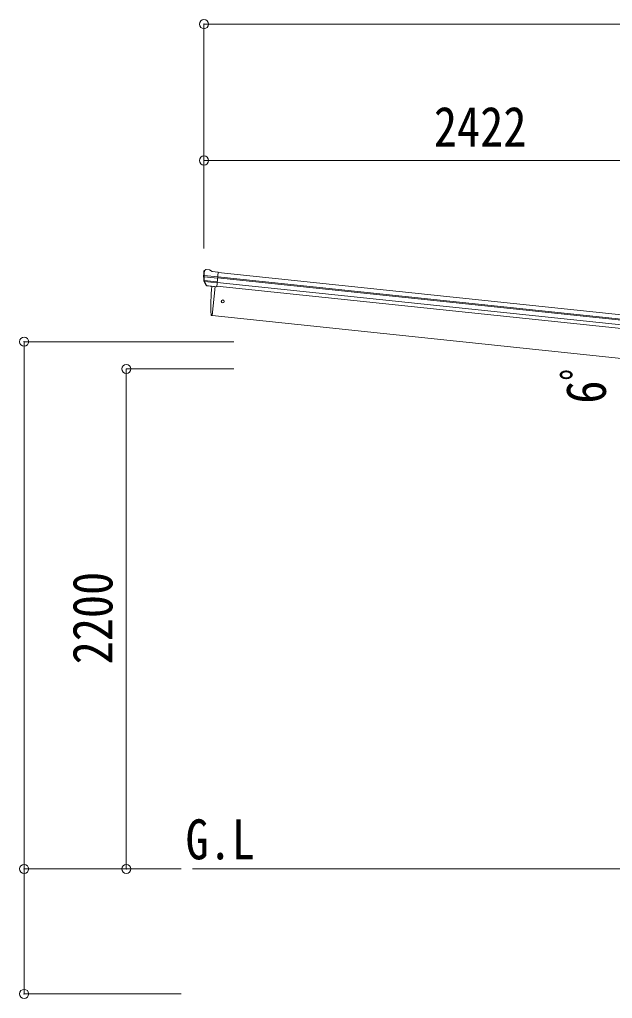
# Model space of a CAD drawing. Units: millimetres at full size, sheet at 1:40. Extents: x -11243 to 11243, y -7760 to 7760.
# Drawn here: x -7344 to -4737, y -4759 to -452 of the extents above; entities that cross this region are included whole.
import ezdxf
from ezdxf.enums import TextEntityAlignment as Align

# ---------------------------------------------------------------- set-up
doc = ezdxf.new("R2010")
doc.units = ezdxf.units.MM
doc.header["$LTSCALE"] = 40
doc.header["$PDMODE"] = 32
doc.header["$PDSIZE"] = 40
for name, color, linetype, lineweight in [('0-0_0', 7, 'Continuous', 9), ('0-3_ELV2', 4, 'Continuous', 9), ('0-6_OTH_LINE', 6, 'Continuous', 9)]:
    doc.layers.add(name, color=color, linetype=linetype, lineweight=lineweight)
doc.layers.add('0-7_SHAPE', color=7, linetype='Continuous')
doc.styles.add('ＭＳ ゴシック', font='')
doc.styles.get('ＭＳ ゴシック').set_extended_font_data('MS Gothic')

msp = doc.modelspace()

# ---------------------------------------------------------------- linework, layer by layer
at = {"layer": '0-0_0'}
msp.add_line((-4266.78, -4189.43), (-6583.32, -4189.43), dxfattribs=at)
at = {"layer": '0-3_ELV2'}
for p, q in [((-6533.46, -1561.15), (-6533.15, -1559.3)), ((-6532.77, -1583.88), (-6473.17, -1590.15)), ((-6472.55, -1584.29), (-6532.29, -1578.01)), ((-6526.89, -1553.26), (-6532.07, -1557.45)), ((-6526.89, -1553.26), (-6526.89, -1553.26)), ((-6509.74, -1553.59), (-6523.23, -1552.18)), ((-6496.91, -1560.97), (-6508.52, -1554)), ((-6496.91, -1560.97), (-6470.39, -1563.76)), ((-6477.18, -1628.31), (-6470.39, -1563.76)), ((-4174.11, -1830.45), (-6473.03, -1588.82)), ((-4173.67, -1826.27), (-6472.59, -1584.65)), ((-4171.68, -1807.38), (-6470.6, -1565.75)), ((-6523.04, -1622.3), (-6533.16, -1604.04)), ((-6531.93, -1600.64), (-6474.9, -1606.63)), ((-6521.98, -1621.87), (-6531.43, -1603.57)), ((-6530.54, -1605.3), (-6475.37, -1611.1)), ((-6512.98, -1624.55), (-6520.67, -1623.74)), ((-6520.53, -1623.53), (-6477.15, -1628.09)), ((-6512.73, -1624.67), (-6512.98, -1624.55)), ((-6487.4, -1627.33), (-6512.73, -1624.67)), ((-6484.06, -1627.59), (-6497.45, -1754.98)), ((-6487.12, -1627.27), (-6487.4, -1627.33)), ((-6477.18, -1628.31), (-6487.12, -1627.27)), ((-6476.87, -1625.42), (-4177.95, -1867.05)), ((-4176.19, -1850.31), (-6475.11, -1608.68)), ((-6497.45, -1754.98), (-6499.5, -1754.69)), ((-6497.45, -1754.98), (-4266.78, -1989.43))]:
    msp.add_line(p, q, dxfattribs=at)
msp.add_circle((-6450.65, -1692.43), 6.5, dxfattribs=at)
for centre, radius, start, end in [((-6332.57, -1582.27), 202, 174, 185.86084), ((-6535.56, -1583.66), 2.74, 355.56588, 0.97849), ((-6532.95, -1585.22), 1.35, 82.08073, 84.8395), ((-6332.57, -1582.27), 200.2, 180.46117, 185.79991), ((-6577.56, -1575.9), 45.32, 354.35482, 357.32878), ((-6339.91, -1582.8), 192.44, 173.42422, 178.5729), ((-6523.75, -1557.15), 5, 84.04426, 128.95574), ((-6510.06, -1556.58), 3, 59.02369, 83.97631), ((-6530.53, -1602.59), 3, 185.86084, 209), ((-6528.76, -1602.2), 3, 185.79991, 207.30889), ((-6520.42, -1620.85), 2.99, 208.99261, 254.7283), ((-5601.86, -1714.77), 900.99, 174.3567, 182.3586), ((-6499.08, -1751.72), 3, 182.36081, 262)]:
    msp.add_arc(centre, radius, start, end, dxfattribs=at)
for centre, major_axis, ratio, start_param, end_param in [((-6530.19, -1559.79), (2.34, 1.9), 0.995767, 1.5707963, 2.2972137), ((-6334.88, -1604.21), (20.92, 199.05), 0.994373, 1.5554317, 1.5718064), ((-6525.81, -1556.24), (-5.88, -1.31), 0.24881, 5.8190815, 5.8226003), ((-6531.2, -1560.76), (0.87, 5.91), 0.020485, 4.7140547, 5.6117533), ((-6522.65, -1620.3), (-1.08, 3.13), 0.040856, 4.1415604, 4.1696818), ((-6520.22, -1620.55), (0.11, 3), 0.642905, 2.0792573, 3.037247), ((-6520.28, -1620.65), (-3.53, -2.11), 0.650902, 0.9542299, 1.0270405), ((-6520.35, -1620.75), (-1.66, -2.51), 0.997631, 0.3902369, 0.4789948)]:
    msp.add_ellipse(centre, major_axis=major_axis, ratio=ratio, start_param=start_param, end_param=end_param, dxfattribs=at)
at = {"layer": '0-6_OTH_LINE'}
for p, q in [((-6533.29, -472.38), (-6533.29, -1459.56)), ((-1673.27, -472.38), (-6533.29, -472.38)), ((-4111.28, -1072.38), (-6533.29, -1072.38)), ((-7323.71, -4189.43), (-7323.71, -1869.95)), ((-7323.71, -1869.95), (-6401.96, -1869.95)), ((-6874.71, -4189.43), (-6874.71, -1989.43)), ((-6874.71, -1989.43), (-6401.96, -1989.43)), ((-7323.71, -4189.43), (-6633.32, -4189.43)), ((-7323.71, -4739.43), (-7323.71, -4189.43)), ((-6874.71, -4189.43), (-6633.32, -4189.43)), ((-7323.71, -4739.43), (-6633.32, -4739.43))]:
    msp.add_line(p, q, dxfattribs=at)
for p in [(-6533.29, -472.38), (-6533.29, -1072.38), (-7323.71, -1869.95), (-6874.71, -1989.43), (-7323.71, -4189.43), (-6874.71, -4189.43), (-7323.71, -4739.43)]:
    msp.add_point(p, dxfattribs=at)

# ---------------------------------------------------------------- texts
at = {"layer": '0-6_OTH_LINE', "color": 7, "style": 'ＭＳ ゴシック', "width": 0.85}
msp.add_text('2422', height=176, dxfattribs=at).set_placement((-5522.29, -1064.38), align=Align.BOTTOM_LEFT)
for s, p in [('6ﾟ', (-4713.11, -2142.44)), ('2200', (-6882.71, -3289.43))]:
    msp.add_text(s, height=176, rotation=90, dxfattribs=at).set_placement(p, align=Align.BOTTOM_LEFT)
at = {"layer": '0-7_SHAPE', "style": 'ＭＳ ゴシック', "width": 0.85}
msp.add_text('G.L', height=176, dxfattribs=at).set_placement((-6614.21, -4200.25), align=Align.BOTTOM_LEFT)

doc.saveas('drawing.dxf')
